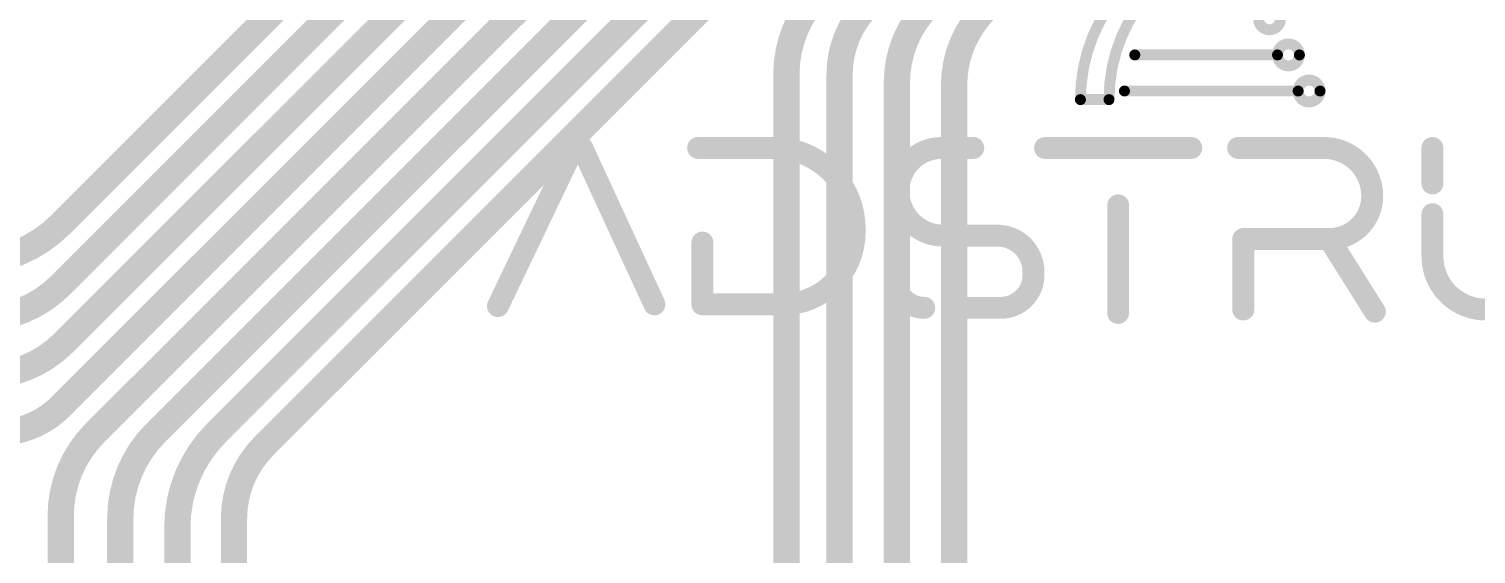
# Model space of a CAD drawing. Header units: inches. Extents: x -4.2 to 12.6, y -6.1 to 3.
# Drawn here: x -0.234 to 0.427, y -0.787 to -0.547 of the extents above; entities that cross this region are included whole.
import ezdxf

# ---------------------------------------------------------------- set-up
doc = ezdxf.new("R2010")
doc.units = ezdxf.units.IN
doc.header["$MEASUREMENT"] = 0
doc.layers.add('Flex_Ribbon Top Overlay', color=2, linetype='Continuous')
doc.layers.add('Top Layer', color=1, linetype='Continuous')

msp = doc.modelspace()

# ---------------------------------------------------------------- linework, layer by layer
at = {"layer": 'Flex_Ribbon Top Overlay'}
for points, const_width in [([(0.2462798, -0.5789584, -0.198912367379658), (0.268612, -0.5250437)], 0.005), ([(0.2593314, -0.5789584, -0.198912367379658), (0.2812582, -0.5260224)], 0.005), ([(0.1062995, -0.6010332, -0.4142135623730951), (0.143251, -0.6379847)], 0.01), ([(0.1632153, -0.6206593, -0.4142135623730951), (0.1828414, -0.6010332)], 0.01), ([(0.3575143, -0.6010332, -0.4142135623730951), (0.3794955, -0.6230144)], 0.01), ([(0.1836265, -0.6410705, -0.4142135623730951), (0.1632153, -0.6206593)], 0.01), ([(0.3794955, -0.6230144, -0.4142135623730951), (0.3598693, -0.6426406)], 0.01), ([(0.143224, -0.6395004, -0.4142135623730951), (0.1102521, -0.6724723)], 0.01), ([(0.2083554, -0.6410705, -0.4142135623730951), (0.2248414, -0.6575565)], 0.01), ([(0.4313084, -0.6748274, -0.4142135623730951), (0.406972, -0.650491)], 0.01), ([(0.174991, -0.6740424, -0.4142135623730951), (0.1616452, -0.6606966)], 0.01), ([(0.2248414, -0.6591266, -0.4142135623730951), (0.2099256, -0.6740424)], 0.01)]:
    msp.add_lwpolyline(points, format="xyb", dxfattribs=dict(at, const_width=const_width))
for points, const_width in [([(0.337612, -0.5420612, 1), (0.327612, -0.5420612, 1)], 0.005), ([(0.3462475, -0.5585472, 1), (0.3362475, -0.5585472, 1)], 0.005), ([(0.2698571, -0.5585473, 1), (0.2723571, -0.5585473, 1)], 0.0025), ([(0.3349975, -0.5585472, 1), (0.3374975, -0.5585472, 1)], 0.0025), ([(0.3349975, -0.5585473, 1), (0.3374975, -0.5585473, 1)], 0.0025), ([(0.3449975, -0.5585472, 1), (0.3474975, -0.5585472, 1)], 0.0025), ([(0.3556681, -0.5750332, 1), (0.3456681, -0.5750332, 1)], 0.005), ([(0.2651468, -0.5750332, 1), (0.2676468, -0.5750332, 1)], 0.0025), ([(0.3444181, -0.5750332, 1), (0.3469181, -0.5750332, 1)], 0.0025), ([(0.3444181, -0.5750332, 1), (0.3469181, -0.5750332, 1)], 0.0025), ([(0.3544181, -0.5750332, 1), (0.3569181, -0.5750332, 1)], 0.0025), ([(0.2450298, -0.5789584, 1), (0.2475298, -0.5789584, 1)], 0.0025), ([(0.2450298, -0.5789584, 1), (0.2475298, -0.5789584, 1)], 0.0025), ([(0.2580814, -0.5789584, 1), (0.2605814, -0.5789584, 1)], 0.0025), ([(0.2580814, -0.5789584, 1), (0.2605814, -0.5789584, 1)], 0.0025), ([(0.0124322, -0.6010332, 1), (0.0174322, -0.6010332, 1)], 0.005), ([(0.0124322, -0.6010332, 1), (0.0174322, -0.6010332, 1)], 0.005), ([(0.0163574, -0.6010332, 1), (0.0213574, -0.6010332, 1)], 0.005), ([(0.0163574, -0.6010332, 1), (0.0213574, -0.6010332, 1)], 0.005), ([(0.0692574, -0.6010332, 1), (0.0742574, -0.6010332, 1)], 0.005), ([(0.1037995, -0.6010332, 1), (0.1087995, -0.6010332, 1)], 0.005), ([(0.1037995, -0.6010332, 1), (0.1087995, -0.6010332, 1)], 0.005), ([(0.1803414, -0.6010332, 1), (0.1853414, -0.6010332, 1)], 0.005), ([(0.1803414, -0.6010332, 1), (0.1853414, -0.6010332, 1)], 0.005), ([(0.1948647, -0.6010332, 1), (0.1998647, -0.6010332, 1)], 0.005), ([(0.2276521, -0.6010332, 1), (0.2326521, -0.6010332, 1)], 0.005), ([(0.2943809, -0.6010332, 1), (0.2993809, -0.6010332, 1)], 0.005), ([(0.3157618, -0.6010332, 1), (0.3207618, -0.6010332, 1)], 0.005), ([(0.3550143, -0.6010332, 1), (0.3600143, -0.6010332, 1)], 0.005), ([(0.3550143, -0.6010332, 1), (0.3600143, -0.6010332, 1)], 0.005), ([(0.404472, -0.6010332, 1), (0.409472, -0.6010332, 1)], 0.005), ([(0.404472, -0.6172544, 1), (0.409472, -0.6172544, 1)], 0.005), ([(0.1607153, -0.6206593, 1), (0.1657153, -0.6206593, 1)], 0.005), ([(0.1607153, -0.6206593, 1), (0.1657153, -0.6206593, 1)], 0.005), ([(0.3769955, -0.6230144, 1), (0.3819955, -0.6230144, 1)], 0.005), ([(0.3769955, -0.6230144, 1), (0.3819955, -0.6230144, 1)], 0.005), ([(0.2610165, -0.6272544, 1), (0.2660165, -0.6272544, 1)], 0.005), ([(0.404472, -0.6312544, 1), (0.409472, -0.6312544, 1)], 0.005), ([(0.140724, -0.6379847, 1), (0.145724, -0.6379847, 1)], 0.005), ([(0.140751, -0.6379847, 1), (0.145751, -0.6379847, 1)], 0.005), ([(0.0712201, -0.6442107, 1), (0.0762201, -0.6442107, 1)], 0.005), ([(0.140724, -0.6395004, 1), (0.145724, -0.6395004, 1)], 0.005), ([(0.140724, -0.6395004, 1), (0.145724, -0.6395004, 1)], 0.005), ([(0.1811265, -0.6410705, 1), (0.1861265, -0.6410705, 1)], 0.005), ([(0.1811265, -0.6410705, 1), (0.1861265, -0.6410705, 1)], 0.005), ([(0.2058554, -0.6410705, 1), (0.2108554, -0.6410705, 1)], 0.005), ([(0.2058554, -0.6410705, 1), (0.2108554, -0.6410705, 1)], 0.005), ([(0.318117, -0.6426406, 1), (0.323117, -0.6426406, 1)], 0.005), ([(0.318117, -0.6426406, 1), (0.323117, -0.6426406, 1)], 0.005), ([(0.3518739, -0.6426406, 1), (0.3568739, -0.6426406, 1)], 0.005), ([(0.3518739, -0.6426406, 1), (0.3568739, -0.6426406, 1)], 0.005), ([(0.3573693, -0.6426406, 1), (0.3623693, -0.6426406, 1)], 0.005), ([(0.3573693, -0.6426406, 1), (0.3623693, -0.6426406, 1)], 0.005), ([(0.3573693, -0.6426406, 1), (0.3623693, -0.6426406, 1)], 0.005), ([(0.404472, -0.649706, 1), (0.409472, -0.649706, 1)], 0.005), ([(0.404472, -0.650491, 1), (0.409472, -0.650491, 1)], 0.005), ([(0.2223414, -0.6575565, 1), (0.2273414, -0.6575565, 1)], 0.005), ([(0.2223414, -0.6575565, 1), (0.2273414, -0.6575565, 1)], 0.005), ([(0.1591452, -0.6606966, 1), (0.1641452, -0.6606966, 1)], 0.005), ([(0.2223414, -0.6591266, 1), (0.2273414, -0.6591266, 1)], 0.005), ([(0.2223414, -0.6591266, 1), (0.2273414, -0.6591266, 1)], 0.005), ([(-0.0221098, -0.6732574, 1), (-0.0171098, -0.6732574, 1)], 0.005), ([(0.0493294, -0.6724723, 1), (0.0543294, -0.6724723, 1)], 0.005), ([(0.0712201, -0.6724723, 1), (0.0762201, -0.6724723, 1)], 0.005), ([(0.0712201, -0.6724723, 1), (0.0762201, -0.6724723, 1)], 0.005), ([(0.1022293, -0.6724723, 1), (0.1072293, -0.6724723, 1)], 0.005), ([(0.1022293, -0.6724723, 1), (0.1072293, -0.6724723, 1)], 0.005), ([(0.1077521, -0.6724723, 1), (0.1127521, -0.6724723, 1)], 0.005), ([(0.1077521, -0.6724723, 1), (0.1127521, -0.6724723, 1)], 0.005), ([(0.172491, -0.6740424, 1), (0.177491, -0.6740424, 1)], 0.005), ([(0.1917246, -0.6740424, 1), (0.1967246, -0.6740424, 1)], 0.005), ([(0.2074256, -0.6740424, 1), (0.2124256, -0.6740424, 1)], 0.005), ([(0.2074256, -0.6740424, 1), (0.2124256, -0.6740424, 1)], 0.005), ([(0.2610165, -0.6763976, 1), (0.2660165, -0.6763976, 1)], 0.005), ([(0.318117, -0.6748274, 1), (0.323117, -0.6748274, 1)], 0.005), ([(0.3781903, -0.6758001, 1), (0.3831903, -0.6758001, 1)], 0.005), ([(0.4288084, -0.6748274, 1), (0.4338084, -0.6748274, 1)], 0.005), ([(0.4288084, -0.6748274, 1), (0.4338084, -0.6748274, 1)], 0.005)]:
    msp.add_lwpolyline(points, format="xyb", close=True, dxfattribs=dict(at, const_width=const_width))
for points, const_width in [([(0.2711071, -0.5585473), (0.3362475, -0.5585473)], 0.005), ([(0.2663968, -0.5750332), (0.3456681, -0.5750332)], 0.005), ([(0.2462798, -0.5789584), (0.2593314, -0.5789584)], 0.005), ([(-0.0196098, -0.6732574), (0.0149322, -0.6010332)], 0.01), ([(0.0149322, -0.6010332), (0.0188574, -0.6010332)], 0.01), ([(0.0188574, -0.6010332), (0.0518294, -0.6724723)], 0.01), ([(0.0717574, -0.6010332), (0.1062995, -0.6010332)], 0.01), ([(0.1828414, -0.6010332), (0.1973647, -0.6010332)], 0.01), ([(0.2301521, -0.6010332), (0.2968809, -0.6010332)], 0.01), ([(0.3182618, -0.6010332), (0.3575143, -0.6010332)], 0.01), ([(0.406972, -0.6172544), (0.406972, -0.6010332)], 0.01), ([(0.2635165, -0.6763976), (0.2635165, -0.6272544)], 0.01), ([(0.406972, -0.649706), (0.406972, -0.6312544)], 0.01), ([(0.143224, -0.6395004), (0.143224, -0.6379847)], 0.01), ([(0.0737201, -0.6724723), (0.0737201, -0.6442107)], 0.01), ([(0.1836265, -0.6410705), (0.2083554, -0.6410705)], 0.01), ([(0.320617, -0.6426406), (0.3543739, -0.6426406)], 0.01), ([(0.320617, -0.6748274), (0.320617, -0.6426406)], 0.01), ([(0.3543739, -0.6426406), (0.3598693, -0.6426406)], 0.01), ([(0.3598693, -0.6426406), (0.3806903, -0.6758001)], 0.01), ([(0.2248414, -0.6591266), (0.2248414, -0.6575565)], 0.01), ([(0.0737201, -0.6724723), (0.1047293, -0.6724723)], 0.01), ([(0.1047293, -0.6724723), (0.1102521, -0.6724723)], 0.01), ([(0.1942246, -0.6740424), (0.2099256, -0.6740424)], 0.01), ([(0.4313084, -0.6748274), (0.4387664, -0.6748274)], 0.01)]:
    msp.add_lwpolyline(points, dxfattribs=dict(at, const_width=const_width))
at = {"layer": 'Top Layer', "const_width": 0.012}
for points in [[(-0.2192072, -0.6359469), (0.0824283, -0.3343114)], [(-0.2192072, -0.6636654), (0.0984952, -0.345963)], [(-0.2179288, -0.6901055), (0.1182402, -0.3539365)], [(-0.2192072, -0.7191024), (0.1414834, -0.3584118)], [(-0.2034997, -0.7311134), (0.1634558, -0.3641579)], [(-0.1757812, -0.7311134), (0.1812858, -0.3740464)], [(-0.1480937, -0.7311444), (0.2030545, -0.3799962)], [(-0.1263575, -0.7371267), (0.2205538, -0.3902154)], [(0.112068, -4.143098), (0.112068, -0.5673976)], [(0.1363576, -4.1838447), (0.1363576, -0.5673976)], [(0.1624984, -4.4657732), (0.1624984, -0.5712065)], [(0.1886232, -4.4662412), (0.1886232, -0.5724004)], [(-0.2192072, -0.8256716), (-0.2192072, -0.7690347)], [(-0.1920123, -1.0265211), (-0.1920123, -0.7702987)], [(-0.1400978, -1.0330926), (-0.1400978, -0.7702987)], [(-0.1659548, -1.0394253), (-0.1659548, -0.7742649)]]:
    msp.add_lwpolyline(points, dxfattribs=at)
for points in [[(0.112068, -0.5673976, -0.1987626575331932), (0.1276301, -0.5297967)], [(0.1363576, -0.5673976, -0.1987580991134652), (0.1494979, -0.5356474)], [(0.1624984, -0.5712065, -0.1987495212683498), (0.177213, -0.5356508)], [(0.1886232, -0.5724004, -0.1987417578393763), (0.2030545, -0.5375278)], [(-0.2192072, -0.6359469, -0.198912367379658), (-0.261251, -0.653362)], [(-0.2192072, -0.6636654, -0.198912367379658), (-0.256502, -0.6791134)], [(-0.2179558, -0.6901325, -0.1987188342500513), (-0.2541608, -0.7051133)], [(-0.2179288, -0.6901055, -0.0001861741076628), (-0.2179558, -0.6901325)], [(-0.2192072, -0.7191024, -0.198912367379658), (-0.2482041, -0.7311133)], [(-0.2192072, -0.7690347, -0.198912367379658), (-0.2034997, -0.7311134)], [(-0.1920123, -0.7702987, -0.1987070513089772), (-0.1758122, -0.7311444)], [(-0.1758122, -0.7311444, -0.0001975094523026), (-0.1757812, -0.7311134)], [(-0.1659548, -0.7742649, -0.198817257363718), (-0.1481095, -0.7311602)], [(-0.1481095, -0.7311602, -9.14917715162e-05), (-0.1480937, -0.7311444)], [(-0.1400978, -0.7702987, -0.1987633800691338), (-0.1263765, -0.7371457)], [(-0.1263765, -0.7371457, -0.0001433209043796), (-0.1263575, -0.7371267)]]:
    msp.add_lwpolyline(points, format="xyb", dxfattribs=at)
at = {"layer": 'Top Layer', "const_width": 0.006}
for points in [[(0.109068, -0.5673976, 1), (0.115068, -0.5673976, 1)], [(0.109068, -0.5673976, 1), (0.115068, -0.5673976, 1)], [(0.1333576, -0.5673976, 1), (0.1393576, -0.5673976, 1)], [(0.1333576, -0.5673976, 1), (0.1393576, -0.5673976, 1)], [(0.1594984, -0.5712065, 1), (0.1654984, -0.5712065, 1)], [(0.1594984, -0.5712065, 1), (0.1654984, -0.5712065, 1)], [(0.1856232, -0.5724004, 1), (0.1916232, -0.5724004, 1)], [(0.1856232, -0.5724004, 1), (0.1916232, -0.5724004, 1)], [(-0.2222072, -0.6359469, 1), (-0.2162072, -0.6359469, 1)], [(-0.2222072, -0.6359469, 1), (-0.2162072, -0.6359469, 1)], [(-0.2222072, -0.6636654, 1), (-0.2162072, -0.6636654, 1)], [(-0.2222072, -0.6636654, 1), (-0.2162072, -0.6636654, 1)], [(-0.2209558, -0.6901325, 1), (-0.2149558, -0.6901325, 1)], [(-0.2209558, -0.6901325, 1), (-0.2149558, -0.6901325, 1)], [(-0.2209288, -0.6901055, 1), (-0.2149288, -0.6901055, 1)], [(-0.2209288, -0.6901055, 1), (-0.2149288, -0.6901055, 1)], [(-0.2222072, -0.7191024, 1), (-0.2162072, -0.7191024, 1)], [(-0.2222072, -0.7191024, 1), (-0.2162072, -0.7191024, 1)], [(-0.2064997, -0.7311134, 1), (-0.2004997, -0.7311134, 1)], [(-0.2064997, -0.7311134, 1), (-0.2004997, -0.7311134, 1)], [(-0.1788122, -0.7311444, 1), (-0.1728122, -0.7311444, 1)], [(-0.1788122, -0.7311444, 1), (-0.1728122, -0.7311444, 1)], [(-0.1787812, -0.7311134, 1), (-0.1727812, -0.7311134, 1)], [(-0.1787812, -0.7311134, 1), (-0.1727812, -0.7311134, 1)], [(-0.1511095, -0.7311602, 1), (-0.1451095, -0.7311602, 1)], [(-0.1511095, -0.7311602, 1), (-0.1451095, -0.7311602, 1)], [(-0.1510937, -0.7311444, 1), (-0.1450937, -0.7311444, 1)], [(-0.1510937, -0.7311444, 1), (-0.1450937, -0.7311444, 1)], [(-0.1293765, -0.7371457, 1), (-0.1233765, -0.7371457, 1)], [(-0.1293765, -0.7371457, 1), (-0.1233765, -0.7371457, 1)], [(-0.1293575, -0.7371267, 1), (-0.1233575, -0.7371267, 1)], [(-0.1293575, -0.7371267, 1), (-0.1233575, -0.7371267, 1)], [(-0.2222072, -0.7690347, 1), (-0.2162072, -0.7690347, 1)], [(-0.2222072, -0.7690347, 1), (-0.2162072, -0.7690347, 1)], [(-0.1950123, -0.7702987, 1), (-0.1890123, -0.7702987, 1)], [(-0.1950123, -0.7702987, 1), (-0.1890123, -0.7702987, 1)], [(-0.1430978, -0.7702987, 1), (-0.1370978, -0.7702987, 1)], [(-0.1430978, -0.7702987, 1), (-0.1370978, -0.7702987, 1)], [(-0.1689548, -0.7742649, 1), (-0.1629548, -0.7742649, 1)], [(-0.1689548, -0.7742649, 1), (-0.1629548, -0.7742649, 1)]]:
    msp.add_lwpolyline(points, format="xyb", close=True, dxfattribs=at)

doc.saveas('drawing.dxf')
